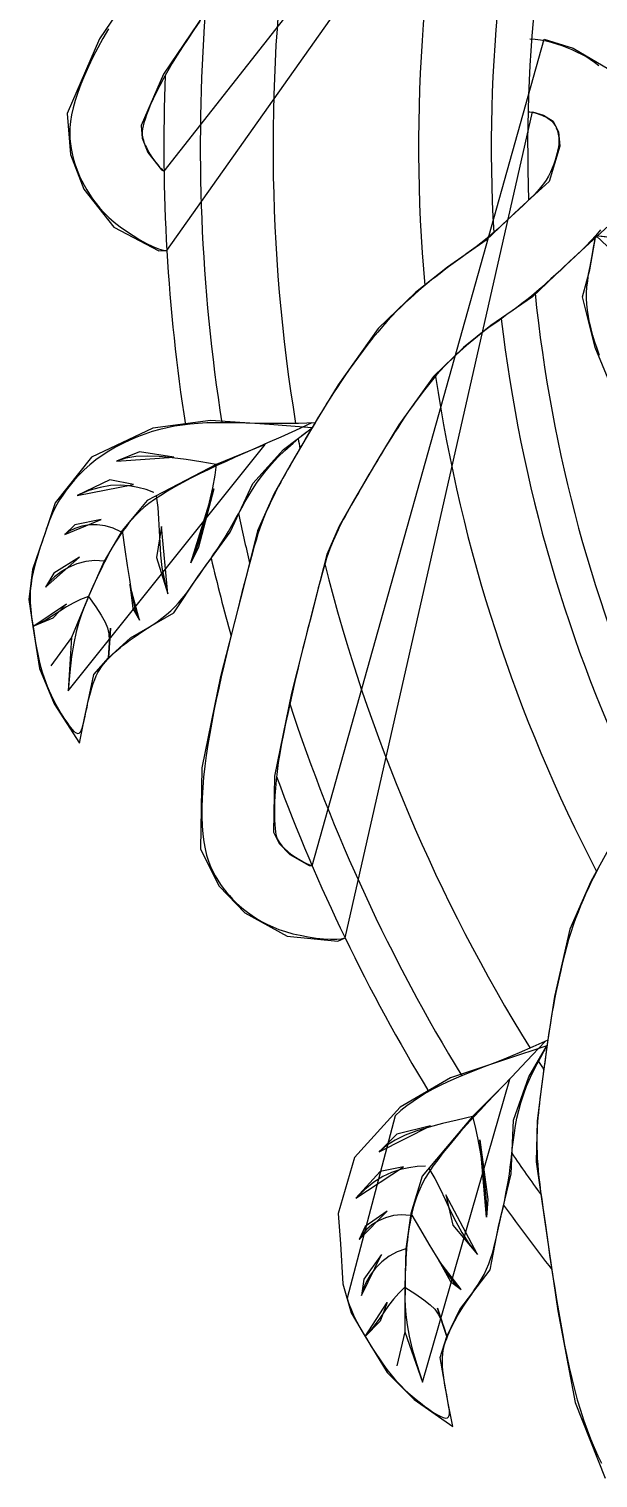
# Model space of a CAD drawing. Header units: metres. Extents: x -2293 to -1333, y 0 to 2180.
# Drawn here: x -1930.3 to -1895.9, y 1596.1 to 1683.7 of the extents above; entities that cross this region are included whole.
import ezdxf

# ---------------------------------------------------------------- set-up
doc = ezdxf.new("R2010")
doc.units = ezdxf.units.M
doc.layers.add('3', color=3, linetype='Continuous')

msp = doc.modelspace()

# ---------------------------------------------------------------- linework, layer by layer
at = {"layer": '3'}
for points in [[(-1919.96, 1684.19), (-1920.32, 1683.67), (-1920.67, 1683.15), (-1921.01, 1682.64), (-1921.32, 1682.14), (-1921.62, 1681.66), (-1921.9, 1681.19), (-1922.15, 1680.74), (-1922.38, 1680.31), (-1922.58, 1679.9), (-1922.77, 1679.51), (-1922.93, 1679.16), (-1923.06, 1678.83), (-1923.18, 1678.53), (-1923.27, 1678.27), (-1923.34, 1678.05), (-1923.39, 1677.86), (-1923.42, 1677.69), (-1923.44, 1677.55), (-1923.44, 1677.42), (-1923.44, 1677.31), (-1923.42, 1677.2), (-1923.4, 1677.1), (-1923.37, 1677), (-1923.34, 1676.89), (-1923.3, 1676.78), (-1923.25, 1676.67), (-1923.19, 1676.55), (-1923.13, 1676.42), (-1923.05, 1676.28), (-1922.96, 1676.13), (-1922.85, 1675.98), (-1922.74, 1675.82), (-1922.62, 1675.66), (-1922.5, 1675.51), (-1922.39, 1675.37), (-1922.28, 1675.26), (-1922.19, 1675.17), (-1922.12, 1675.12), (-1890.04, 1715.9)], [(-1925.49, 1683.73), (-1925.82, 1683.15), (-1926.13, 1682.58), (-1926.42, 1682.02), (-1926.69, 1681.46), (-1926.93, 1680.92), (-1927.15, 1680.39), (-1927.34, 1679.89), (-1927.49, 1679.41), (-1927.62, 1678.96), (-1927.71, 1678.54), (-1927.78, 1678.14), (-1927.81, 1677.77), (-1927.82, 1677.43), (-1927.81, 1677.1), (-1927.78, 1676.79), (-1927.73, 1676.49), (-1927.68, 1676.2), (-1927.61, 1675.91), (-1927.53, 1675.64), (-1927.44, 1675.36), (-1927.34, 1675.09), (-1927.23, 1674.82), (-1927.1, 1674.55), (-1926.96, 1674.28), (-1926.8, 1674.01), (-1926.63, 1673.73), (-1926.44, 1673.45), (-1926.23, 1673.18), (-1926, 1672.89), (-1925.74, 1672.61), (-1925.45, 1672.33), (-1925.13, 1672.05), (-1924.78, 1671.77), (-1924.4, 1671.5), (-1923.99, 1671.23), (-1923.58, 1670.98), (-1923.18, 1670.76), (-1922.8, 1670.58), (-1922.46, 1670.44), (-1922.17, 1670.35), (-1921.95, 1670.33), (-1892.37, 1712.12)], [(-1922.86, 1687.8), (-1926.03, 1683.13), (-1927.98, 1678.62), (-1927.78, 1676.13), (-1926.97, 1674.04), (-1925.16, 1671.75), (-1922.43, 1670.31), (-1921.95, 1670.33)], [(-1919.27, 1685.24), (-1922.15, 1681), (-1923.5, 1677.88), (-1923.44, 1677.12), (-1923.11, 1676.25), (-1922.28, 1675.21), (-1922.12, 1675.12)], [(-1895.72, 1671.59), (-1896.01, 1671.24), (-1896.3, 1670.91), (-1896.61, 1670.6), (-1896.92, 1670.29), (-1897.23, 1670), (-1897.53, 1669.71), (-1897.84, 1669.43), (-1898.13, 1669.15), (-1898.43, 1668.88), (-1898.72, 1668.61), (-1899.01, 1668.35), (-1899.3, 1668.09), (-1899.59, 1667.84), (-1899.88, 1667.59), (-1900.18, 1667.35), (-1900.48, 1667.12), (-1900.78, 1666.89), (-1901.08, 1666.67), (-1901.38, 1666.46), (-1901.67, 1666.25), (-1901.94, 1666.05), (-1902.21, 1665.86), (-1902.47, 1665.67), (-1902.71, 1665.49), (-1902.94, 1665.31), (-1903.17, 1665.13), (-1903.39, 1664.95), (-1903.61, 1664.77), (-1903.82, 1664.59), (-1904.04, 1664.4), (-1904.26, 1664.21), (-1904.48, 1664), (-1904.7, 1663.79), (-1904.93, 1663.56), (-1905.16, 1663.33), (-1905.4, 1663.07), (-1905.64, 1662.81), (-1905.88, 1662.52), (-1906.12, 1662.22), (-1906.37, 1661.91), (-1906.62, 1661.58), (-1906.87, 1661.25), (-1907.11, 1660.91), (-1907.35, 1660.57), (-1907.57, 1660.25), (-1907.79, 1659.92), (-1907.99, 1659.62), (-1908.19, 1659.32), (-1908.37, 1659.03), (-1908.55, 1658.75), (-1908.72, 1658.47), (-1908.89, 1658.19), (-1909.05, 1657.92), (-1909.22, 1657.64), (-1909.39, 1657.36), (-1909.56, 1657.07), (-1909.73, 1656.79), (-1909.89, 1656.5), (-1910.06, 1656.22), (-1910.22, 1655.95), (-1910.37, 1655.68), (-1910.52, 1655.42), (-1910.66, 1655.18), (-1910.8, 1654.94), (-1910.93, 1654.71), (-1911.05, 1654.5), (-1911.17, 1654.28), (-1911.28, 1654.07), (-1911.39, 1653.86), (-1911.5, 1653.65), (-1911.6, 1653.44), (-1911.7, 1653.23), (-1911.8, 1653.01), (-1911.9, 1652.78), (-1912, 1652.54), (-1912.09, 1652.29), (-1912.19, 1652.02), (-1912.29, 1651.73), (-1912.38, 1651.42), (-1912.48, 1651.09), (-1912.58, 1650.73), (-1912.68, 1650.35), (-1912.79, 1649.94), (-1912.91, 1649.5), (-1913.03, 1649.02), (-1913.15, 1648.52), (-1913.29, 1647.98), (-1913.44, 1647.41), (-1913.59, 1646.81), (-1913.74, 1646.2), (-1913.9, 1645.57), (-1914.05, 1644.93), (-1914.21, 1644.28), (-1914.36, 1643.63), (-1914.5, 1642.99), (-1914.64, 1642.35), (-1914.78, 1641.73), (-1914.9, 1641.11), (-1915.01, 1640.52), (-1915.12, 1639.93), (-1915.21, 1639.37), (-1915.28, 1638.83), (-1915.34, 1638.32), (-1915.39, 1637.83), (-1915.42, 1637.38), (-1915.44, 1636.95), (-1915.45, 1636.56), (-1915.45, 1636.21), (-1915.45, 1635.89), (-1915.43, 1635.62), (-1915.41, 1635.38), (-1915.38, 1635.19), (-1915.35, 1635.02), (-1915.31, 1634.88), (-1915.27, 1634.76), (-1915.22, 1634.66), (-1915.16, 1634.57), (-1915.1, 1634.49), (-1915.04, 1634.4), (-1914.97, 1634.32), (-1914.89, 1634.23), (-1914.8, 1634.14), (-1914.7, 1634.05), (-1914.59, 1633.96), (-1914.47, 1633.86), (-1914.33, 1633.76), (-1914.17, 1633.65), (-1914, 1633.55), (-1913.83, 1633.45), (-1913.66, 1633.36), (-1913.51, 1633.27), (-1913.37, 1633.21), (-1913.25, 1633.17), (-1913.16, 1633.14), (-1899.13, 1683.1), (-1897.38, 1682.57), (-1895.23, 1681.29)], [(-1900, 1683.12), (-1900, 1683.12), (-1899.67, 1683.1), (-1899.35, 1683.06), (-1899.02, 1683), (-1898.7, 1682.92), (-1898.38, 1682.83), (-1898.07, 1682.73), (-1897.76, 1682.61), (-1897.46, 1682.49), (-1897.17, 1682.35), (-1896.88, 1682.21), (-1896.6, 1682.06), (-1896.34, 1681.89), (-1896.08, 1681.71), (-1895.83, 1681.52)], [(-1900.1, 1678.72), (-1900.1, 1678.72), (-1900, 1678.71), (-1899.89, 1678.7), (-1899.78, 1678.68), (-1899.67, 1678.65), (-1899.56, 1678.62), (-1899.45, 1678.58), (-1899.34, 1678.54), (-1899.24, 1678.5), (-1899.15, 1678.46), (-1899.06, 1678.42), (-1898.97, 1678.38), (-1898.9, 1678.33), (-1898.82, 1678.28), (-1898.76, 1678.23), (-1898.69, 1678.17), (-1898.63, 1678.11), (-1898.58, 1678.05), (-1898.53, 1677.98), (-1898.48, 1677.9), (-1898.43, 1677.82), (-1898.4, 1677.74), (-1898.36, 1677.65), (-1898.33, 1677.56), (-1898.3, 1677.47), (-1898.28, 1677.37), (-1898.26, 1677.27), (-1898.25, 1677.16), (-1898.24, 1677.04), (-1898.24, 1676.91), (-1898.25, 1676.77), (-1898.27, 1676.61), (-1898.3, 1676.43), (-1898.34, 1676.23), (-1898.4, 1676.02), (-1898.46, 1675.79), (-1898.54, 1675.56), (-1898.64, 1675.32), (-1898.75, 1675.07), (-1898.87, 1674.83), (-1899.02, 1674.59), (-1899.18, 1674.36), (-1899.35, 1674.14), (-1899.54, 1673.92), (-1899.74, 1673.7), (-1899.96, 1673.49), (-1900.18, 1673.27), (-1900.41, 1673.05), (-1900.65, 1672.83), (-1900.89, 1672.61), (-1901.13, 1672.38), (-1901.38, 1672.15), (-1901.63, 1671.92), (-1901.88, 1671.68), (-1902.15, 1671.45), (-1902.41, 1671.22), (-1902.68, 1671), (-1902.96, 1670.78), (-1903.24, 1670.56), (-1903.52, 1670.35), (-1903.8, 1670.15), (-1904.08, 1669.94), (-1904.36, 1669.74), (-1904.63, 1669.54), (-1904.91, 1669.34), (-1905.17, 1669.14), (-1905.43, 1668.95), (-1905.69, 1668.75), (-1905.94, 1668.55), (-1906.2, 1668.34), (-1906.45, 1668.13), (-1906.71, 1667.91), (-1906.97, 1667.68), (-1907.23, 1667.44), (-1907.5, 1667.2), (-1907.78, 1666.93), (-1908.06, 1666.66), (-1908.34, 1666.37), (-1908.62, 1666.07), (-1908.91, 1665.74), (-1909.2, 1665.4), (-1909.5, 1665.05), (-1909.79, 1664.67), (-1910.08, 1664.29), (-1910.37, 1663.91), (-1910.65, 1663.52), (-1910.92, 1663.13), (-1911.18, 1662.76), (-1911.43, 1662.4), (-1911.66, 1662.05), (-1911.87, 1661.72), (-1912.08, 1661.4), (-1912.27, 1661.1), (-1912.46, 1660.79), (-1912.64, 1660.5), (-1912.81, 1660.21), (-1912.99, 1659.91), (-1913.16, 1659.62), (-1913.34, 1659.32), (-1913.52, 1659.02), (-1913.69, 1658.73), (-1913.86, 1658.44), (-1914.03, 1658.15), (-1914.19, 1657.87), (-1914.35, 1657.59), (-1914.5, 1657.33), (-1914.65, 1657.07), (-1914.79, 1656.82), (-1914.93, 1656.57), (-1915.06, 1656.33), (-1915.2, 1656.08), (-1915.33, 1655.83), (-1915.45, 1655.58), (-1915.58, 1655.32), (-1915.71, 1655.05), (-1915.83, 1654.77), (-1915.96, 1654.49), (-1916.08, 1654.19), (-1916.2, 1653.87), (-1916.32, 1653.54), (-1916.44, 1653.2), (-1916.55, 1652.83), (-1916.67, 1652.45), (-1916.78, 1652.05), (-1916.9, 1651.62), (-1917.02, 1651.17), (-1917.14, 1650.69), (-1917.27, 1650.18), (-1917.41, 1649.65), (-1917.55, 1649.08), (-1917.7, 1648.49), (-1917.86, 1647.87), (-1918.02, 1647.23), (-1918.18, 1646.58), (-1918.34, 1645.91), (-1918.5, 1645.23), (-1918.66, 1644.55), (-1918.81, 1643.87), (-1918.96, 1643.18), (-1919.11, 1642.5), (-1919.24, 1641.82), (-1919.36, 1641.14), (-1919.48, 1640.47), (-1919.58, 1639.81), (-1919.66, 1639.15), (-1919.73, 1638.5), (-1919.78, 1637.87), (-1919.81, 1637.25), (-1919.83, 1636.66), (-1919.83, 1636.09), (-1919.81, 1635.55), (-1919.77, 1635.05), (-1919.71, 1634.58), (-1919.64, 1634.16), (-1919.55, 1633.77), (-1919.44, 1633.42), (-1919.31, 1633.09), (-1919.18, 1632.8), (-1919.03, 1632.52), (-1918.87, 1632.26), (-1918.71, 1632.01), (-1918.54, 1631.78), (-1918.36, 1631.55), (-1918.17, 1631.33), (-1917.98, 1631.12), (-1917.77, 1630.91), (-1917.55, 1630.71), (-1917.31, 1630.52), (-1917.07, 1630.32), (-1916.8, 1630.13), (-1916.52, 1629.95), (-1916.22, 1629.77), (-1915.9, 1629.6), (-1915.55, 1629.44), (-1915.17, 1629.29), (-1914.77, 1629.16), (-1914.34, 1629.03), (-1913.88, 1628.93), (-1913.4, 1628.83), (-1912.93, 1628.76), (-1912.47, 1628.71), (-1912.05, 1628.69), (-1911.68, 1628.69), (-1911.38, 1628.72), (-1911.17, 1628.78), (-1899.84, 1678.71), (-1899.18, 1678.51), (-1898.59, 1678.16), (-1898.26, 1677.5), (-1898.18, 1676.64), (-1898.83, 1674.51), (-1900.61, 1672.89), (-1902.63, 1670.95), (-1904.97, 1669.33), (-1906.91, 1667.79), (-1909.18, 1665.61), (-1911.6, 1662.21), (-1912.98, 1659.94), (-1914.41, 1657.49), (-1915.46, 1655.65), (-1916.46, 1653.39), (-1917.32, 1649.98), (-1918.7, 1644.57), (-1919.84, 1639.05), (-1919.92, 1634.14), (-1918.78, 1631.91), (-1917.23, 1630.29), (-1914.68, 1628.87), (-1911.61, 1628.58), (-1911.17, 1628.78)], [(-1894.97, 1672.07), (-1897.6, 1669.67), (-1899.84, 1667.53), (-1902.35, 1665.79), (-1904.01, 1664.47), (-1905.83, 1662.72), (-1907.93, 1659.79), (-1909.2, 1657.69), (-1910.6, 1655.29), (-1911.53, 1653.67), (-1912.28, 1651.95), (-1913.06, 1648.89), (-1914.41, 1643.58), (-1915.44, 1638.56), (-1915.5, 1635.16), (-1915.15, 1634.49), (-1914.51, 1633.81), (-1913.35, 1633.16), (-1913.16, 1633.14)], [(-1894.61, 1661.02), (-1896.04, 1664.46), (-1896.82, 1667.53), (-1896.37, 1669.17), (-1896.01, 1671.24)], [(-1895.79, 1663.99), (-1895.93, 1664.4), (-1896.06, 1664.8), (-1896.18, 1665.2), (-1896.29, 1665.59), (-1896.39, 1665.97), (-1896.46, 1666.35), (-1896.52, 1666.72), (-1896.56, 1667.08), (-1896.58, 1667.43), (-1896.57, 1667.77), (-1896.55, 1668.12), (-1896.5, 1668.49), (-1896.44, 1668.9), (-1896.35, 1669.37), (-1896.25, 1669.9), (-1896.14, 1670.52), (-1896.01, 1671.24), (-1891.71, 1670.78)], [(-1896.01, 1671.24), (-1896.01, 1671.24), (-1894.96, 1670.26)], [(-1896.01, 1671.24), (-1896.01, 1671.24), (-1894.51, 1671.05)], [(-1912.99, 1659.91), (-1912.99, 1659.91), (-1913.98, 1659.88), (-1914.88, 1659.87), (-1915.71, 1659.87), (-1916.47, 1659.88), (-1917.17, 1659.89), (-1917.82, 1659.91), (-1918.43, 1659.92), (-1919, 1659.92), (-1919.53, 1659.91), (-1920.05, 1659.88), (-1920.54, 1659.84), (-1921.01, 1659.78), (-1921.48, 1659.71), (-1921.93, 1659.62), (-1922.38, 1659.51), (-1922.83, 1659.38), (-1923.28, 1659.23), (-1923.73, 1659.06), (-1924.18, 1658.87), (-1924.62, 1658.67), (-1925.05, 1658.44), (-1925.47, 1658.2), (-1925.87, 1657.94), (-1926.25, 1657.67), (-1926.61, 1657.38), (-1926.95, 1657.08), (-1927.26, 1656.77), (-1927.54, 1656.46), (-1927.8, 1656.15), (-1928.04, 1655.84), (-1928.25, 1655.54), (-1928.44, 1655.25), (-1928.6, 1654.97), (-1928.74, 1654.71), (-1928.86, 1654.46), (-1928.97, 1654.21), (-1929.07, 1653.97), (-1929.15, 1653.73), (-1929.24, 1653.49), (-1929.32, 1653.24), (-1929.41, 1652.99), (-1929.5, 1652.72), (-1929.59, 1652.46), (-1929.67, 1652.19), (-1929.76, 1651.92), (-1929.84, 1651.65), (-1929.91, 1651.39), (-1929.98, 1651.13), (-1930.04, 1650.88), (-1930.09, 1650.63), (-1930.13, 1650.39), (-1930.16, 1650.15), (-1930.19, 1649.93), (-1930.21, 1649.7), (-1930.22, 1649.48), (-1930.22, 1649.26), (-1930.21, 1649.05), (-1930.2, 1648.83), (-1930.18, 1648.62), (-1930.16, 1648.4), (-1930.13, 1648.17), (-1930.1, 1647.94), (-1930.06, 1647.7), (-1930.02, 1647.45), (-1929.98, 1647.18), (-1929.94, 1646.9), (-1929.89, 1646.61), (-1929.84, 1646.32), (-1929.78, 1646.02), (-1929.72, 1645.72), (-1929.65, 1645.42), (-1929.57, 1645.13), (-1929.49, 1644.84), (-1929.39, 1644.56), (-1929.29, 1644.28), (-1929.19, 1644), (-1929.07, 1643.72), (-1928.94, 1643.45), (-1928.81, 1643.17), (-1928.66, 1642.89), (-1928.5, 1642.61), (-1928.34, 1642.33), (-1928.18, 1642.06), (-1928.01, 1641.81), (-1927.86, 1641.59), (-1927.7, 1641.4), (-1927.57, 1641.26), (-1927.44, 1641.17), (-1927.34, 1641.14), (-1927.25, 1641.16), (-1927.18, 1641.23), (-1927.11, 1641.35), (-1927.06, 1641.51), (-1927.01, 1641.7), (-1926.96, 1641.92), (-1926.9, 1642.17), (-1926.85, 1642.44), (-1926.78, 1642.73), (-1926.72, 1643.02), (-1926.64, 1643.31), (-1926.57, 1643.6), (-1926.49, 1643.89), (-1926.4, 1644.16), (-1926.31, 1644.4), (-1926.22, 1644.62), (-1926.12, 1644.82), (-1926.01, 1645), (-1925.9, 1645.16), (-1925.79, 1645.32), (-1925.67, 1645.46), (-1925.54, 1645.6), (-1925.4, 1645.74), (-1925.26, 1645.88), (-1925.11, 1646.02), (-1924.95, 1646.17), (-1924.77, 1646.32), (-1924.59, 1646.47), (-1924.38, 1646.63), (-1924.16, 1646.79), (-1923.93, 1646.96), (-1923.67, 1647.13), (-1923.4, 1647.31), (-1923.12, 1647.5), (-1922.83, 1647.69), (-1922.54, 1647.89), (-1922.25, 1648.1), (-1921.98, 1648.32), (-1921.71, 1648.54), (-1921.47, 1648.78), (-1921.24, 1649.03), (-1921.02, 1649.29), (-1920.81, 1649.56), (-1920.6, 1649.84), (-1920.4, 1650.13), (-1920.19, 1650.42), (-1919.98, 1650.72), (-1919.77, 1651.03), (-1919.55, 1651.34), (-1919.32, 1651.66), (-1919.1, 1651.99), (-1918.87, 1652.32), (-1918.65, 1652.66), (-1918.43, 1653), (-1918.22, 1653.35), (-1918.02, 1653.7), (-1917.82, 1654.06), (-1917.62, 1654.42), (-1917.42, 1654.78), (-1917.22, 1655.15), (-1917, 1655.52), (-1916.77, 1655.89), (-1916.52, 1656.27), (-1916.25, 1656.65), (-1915.95, 1657.04), (-1915.61, 1657.43), (-1915.23, 1657.83), (-1914.81, 1658.25), (-1914.32, 1658.68), (-1913.78, 1659.14), (-1913.16, 1659.62), (-1915.74, 1659.81), (-1919.31, 1660.06), (-1922.79, 1659.59), (-1926.5, 1657.84), (-1928.71, 1655.08), (-1929.29, 1653.33), (-1930.08, 1651.05), (-1930.29, 1649.23), (-1930.05, 1647.6), (-1929.65, 1645.06), (-1928.77, 1642.93), (-1927.24, 1640.54), (-1926.96, 1641.95), (-1926.36, 1644.69), (-1925.48, 1645.7), (-1924.14, 1646.91), (-1921.52, 1648.43), (-1920.06, 1650.65), (-1918.13, 1653.3), (-1916.75, 1656.25), (-1914.9, 1658.31), (-1913.16, 1659.62)], [(-1913.18, 1659.91), (-1913.18, 1659.91), (-1914.17, 1659.45), (-1915.06, 1659.05), (-1915.86, 1658.7), (-1916.57, 1658.39), (-1917.21, 1658.1), (-1917.81, 1657.84), (-1918.37, 1657.58), (-1918.92, 1657.33), (-1919.45, 1657.08), (-1919.98, 1656.83), (-1920.5, 1656.57), (-1920.99, 1656.31), (-1921.46, 1656.05), (-1921.91, 1655.79), (-1922.32, 1655.53), (-1922.7, 1655.28), (-1923.04, 1655.03), (-1923.34, 1654.79), (-1923.6, 1654.55), (-1923.84, 1654.32), (-1924.05, 1654.09), (-1924.25, 1653.86), (-1924.42, 1653.63), (-1924.59, 1653.4), (-1924.75, 1653.17), (-1924.9, 1652.94), (-1925.05, 1652.7), (-1925.19, 1652.47), (-1925.33, 1652.23), (-1925.46, 1651.99), (-1925.59, 1651.75), (-1925.72, 1651.5), (-1925.84, 1651.25), (-1925.97, 1650.99), (-1926.1, 1650.73), (-1926.23, 1650.45), (-1926.36, 1650.15), (-1926.5, 1649.84), (-1926.64, 1649.51), (-1926.79, 1649.16), (-1926.95, 1648.77), (-1927.12, 1648.35), (-1927.28, 1647.86), (-1927.44, 1647.28), (-1927.58, 1646.6), (-1927.71, 1645.79), (-1927.82, 1644.84), (-1927.91, 1643.72), (-1916, 1658.61), (-1918.96, 1657.39), (-1923.15, 1655.22), (-1924.66, 1653.4), (-1925.74, 1651.55), (-1926.69, 1649.42), (-1927.72, 1646.94), (-1927.91, 1643.72)], [(-1918.96, 1657.39), (-1918.96, 1657.39), (-1919.9, 1657.55), (-1920.79, 1657.69), (-1921.63, 1657.8), (-1922.42, 1657.88), (-1923.15, 1657.9), (-1923.83, 1657.87), (-1924.44, 1657.77), (-1924.99, 1657.6), (-1921.53, 1657.84), (-1923.61, 1658.17), (-1924.99, 1657.6)], [(-1918.96, 1657.39), (-1918.96, 1657.39), (-1919.05, 1656.75), (-1919.2, 1655.98), (-1919.39, 1655.11), (-1919.61, 1654.22), (-1919.84, 1653.36), (-1920.08, 1652.57), (-1920.3, 1651.92), (-1920.5, 1651.45), (-1919.11, 1655.92), (-1920.03, 1652.4), (-1920.5, 1651.45)], [(-1922.74, 1655.71), (-1922.74, 1655.71), (-1923.21, 1655.88), (-1923.7, 1656.01), (-1924.23, 1656.1), (-1924.78, 1656.14), (-1925.36, 1656.12), (-1925.99, 1656.01), (-1926.66, 1655.82), (-1927.38, 1655.52), (-1923.97, 1656.18), (-1925.39, 1656.46), (-1927.38, 1655.52)], [(-1922.6, 1655.5), (-1922.6, 1655.5), (-1922.5, 1654.8), (-1922.45, 1654.1), (-1922.41, 1653.39), (-1922.38, 1652.66), (-1922.33, 1651.92), (-1922.25, 1651.17), (-1922.1, 1650.38), (-1921.89, 1649.57), (-1922.27, 1653.64), (-1922.58, 1651.77), (-1921.89, 1649.57)], [(-1924.74, 1653.32), (-1924.74, 1653.32), (-1925.2, 1653.55), (-1925.68, 1653.69), (-1926.17, 1653.75), (-1926.64, 1653.74), (-1927.1, 1653.66), (-1927.51, 1653.53), (-1927.86, 1653.36), (-1928.13, 1653.16), (-1925.92, 1654.07), (-1927.51, 1653.74), (-1928.13, 1653.16)], [(-1924.66, 1653.4), (-1924.66, 1653.4), (-1924.5, 1652.26), (-1924.35, 1651.28), (-1924.22, 1650.44), (-1924.11, 1649.74), (-1923.99, 1649.15), (-1923.88, 1648.67), (-1923.75, 1648.29), (-1923.61, 1647.99), (-1924.18, 1650.14), (-1924.01, 1648.69), (-1923.61, 1647.99)], [(-1925.74, 1651.55), (-1925.74, 1651.55), (-1926.3, 1651.59), (-1926.86, 1651.53), (-1927.39, 1651.38), (-1927.89, 1651.17), (-1928.35, 1650.91), (-1928.74, 1650.61), (-1929.06, 1650.29), (-1929.3, 1649.97), (-1927.24, 1651.79), (-1928.79, 1650.83), (-1929.3, 1649.97)], [(-1926.69, 1649.42), (-1926.69, 1649.42), (-1927.17, 1649.24), (-1927.61, 1649.02), (-1928.03, 1648.78), (-1928.42, 1648.53), (-1928.81, 1648.28), (-1929.21, 1648.03), (-1929.62, 1647.8), (-1930.05, 1647.6), (-1928.03, 1648.98), (-1928.85, 1648.1), (-1930.05, 1647.6)], [(-1926.69, 1649.42), (-1926.69, 1649.42), (-1926.25, 1648.78), (-1925.92, 1648.28), (-1925.69, 1647.87), (-1925.54, 1647.51), (-1925.45, 1647.15), (-1925.43, 1646.77), (-1925.44, 1646.3), (-1925.48, 1645.7), (-1925.35, 1647.49), (-1925.48, 1645.7)], [(-1927.72, 1646.94), (-1928.96, 1645.23)], [(-1895.11, 1634.35), (-1896.31, 1632.19), (-1897.57, 1629.31), (-1898.51, 1625.24), (-1898.91, 1622.62), (-1899.3, 1619.81), (-1899.56, 1617.7), (-1899.62, 1615.24), (-1899.11, 1611.75), (-1898.31, 1606.23), (-1897.25, 1600.69), (-1895.45, 1596.12)], [(-1895.86, 1632.98), (-1896.01, 1632.68), (-1896.16, 1632.38), (-1896.32, 1632.07), (-1896.47, 1631.75), (-1896.63, 1631.42), (-1896.78, 1631.07), (-1896.93, 1630.71), (-1897.08, 1630.33), (-1897.23, 1629.94), (-1897.37, 1629.54), (-1897.51, 1629.11), (-1897.65, 1628.67), (-1897.78, 1628.21), (-1897.9, 1627.75), (-1898.02, 1627.28), (-1898.13, 1626.81), (-1898.23, 1626.35), (-1898.33, 1625.91), (-1898.42, 1625.48), (-1898.5, 1625.07), (-1898.57, 1624.69), (-1898.64, 1624.31), (-1898.7, 1623.96), (-1898.75, 1623.61), (-1898.81, 1623.27), (-1898.86, 1622.93), (-1898.91, 1622.59), (-1898.96, 1622.25), (-1899.01, 1621.91), (-1899.05, 1621.56), (-1899.1, 1621.23), (-1899.15, 1620.89), (-1899.19, 1620.56), (-1899.24, 1620.24), (-1899.28, 1619.93), (-1899.32, 1619.62), (-1899.35, 1619.33), (-1899.39, 1619.04), (-1899.42, 1618.76), (-1899.45, 1618.48), (-1899.48, 1618.2), (-1899.51, 1617.92), (-1899.53, 1617.64), (-1899.55, 1617.35), (-1899.56, 1617.06), (-1899.57, 1616.75), (-1899.57, 1616.44), (-1899.57, 1616.12), (-1899.56, 1615.78), (-1899.55, 1615.43), (-1899.52, 1615.07), (-1899.49, 1614.69), (-1899.45, 1614.29), (-1899.4, 1613.87), (-1899.35, 1613.43), (-1899.28, 1612.97), (-1899.21, 1612.48), (-1899.14, 1611.96), (-1899.06, 1611.41), (-1898.98, 1610.83), (-1898.89, 1610.23), (-1898.8, 1609.6), (-1898.7, 1608.95), (-1898.6, 1608.28), (-1898.49, 1607.6), (-1898.38, 1606.92), (-1898.27, 1606.23), (-1898.15, 1605.54), (-1898.03, 1604.85), (-1897.9, 1604.16), (-1897.76, 1603.48), (-1897.62, 1602.81), (-1897.46, 1602.14), (-1897.3, 1601.49), (-1897.13, 1600.85), (-1896.94, 1600.23), (-1896.75, 1599.63), (-1896.54, 1599.04), (-1896.33, 1598.49), (-1896.11, 1597.96), (-1895.89, 1597.47), (-1895.66, 1597.02)], [(-1898.91, 1622.59), (-1898.91, 1622.59), (-1899.81, 1622.18), (-1900.64, 1621.83), (-1901.41, 1621.51), (-1902.11, 1621.23), (-1902.77, 1620.97), (-1903.37, 1620.73), (-1903.93, 1620.51), (-1904.46, 1620.29), (-1904.95, 1620.08), (-1905.42, 1619.86), (-1905.86, 1619.63), (-1906.27, 1619.4), (-1906.67, 1619.15), (-1907.06, 1618.89), (-1907.43, 1618.62), (-1907.79, 1618.33), (-1908.15, 1618.02), (-1911.04, 1607), (-1910.98, 1606.78), (-1910.91, 1606.56), (-1910.83, 1606.36), (-1910.75, 1606.16), (-1910.66, 1605.96), (-1910.57, 1605.77), (-1910.47, 1605.57), (-1910.37, 1605.38), (-1910.25, 1605.18), (-1910.14, 1604.98), (-1910.01, 1604.77), (-1909.88, 1604.55), (-1909.74, 1604.32), (-1909.59, 1604.08), (-1909.43, 1603.83), (-1909.27, 1603.58), (-1909.1, 1603.33), (-1908.93, 1603.08), (-1908.75, 1602.83), (-1908.57, 1602.58), (-1908.38, 1602.35), (-1908.19, 1602.12), (-1907.99, 1601.9), (-1907.78, 1601.69), (-1907.57, 1601.48), (-1907.35, 1601.27), (-1907.11, 1601.07), (-1906.87, 1600.86), (-1906.62, 1600.66), (-1906.36, 1600.46), (-1906.11, 1600.28), (-1905.86, 1600.11), (-1905.63, 1599.97), (-1905.42, 1599.86), (-1905.24, 1599.78), (-1905.09, 1599.74), (-1904.98, 1599.75), (-1904.91, 1599.81), (-1904.87, 1599.9), (-1904.86, 1600.03), (-1904.86, 1600.2), (-1904.89, 1600.4), (-1904.93, 1600.62), (-1904.97, 1600.87), (-1905.02, 1601.14), (-1905.08, 1601.43), (-1905.13, 1601.73), (-1905.17, 1602.03), (-1905.21, 1602.33), (-1905.25, 1602.62), (-1905.27, 1602.9), (-1905.28, 1603.16), (-1905.28, 1603.4), (-1905.26, 1603.62), (-1905.23, 1603.83), (-1905.2, 1604.02), (-1905.15, 1604.2), (-1905.09, 1604.38), (-1905.02, 1604.56), (-1904.95, 1604.74), (-1904.87, 1604.92), (-1904.79, 1605.11), (-1904.7, 1605.31), (-1904.59, 1605.52), (-1904.48, 1605.73), (-1904.35, 1605.96), (-1904.21, 1606.19), (-1904.06, 1606.44), (-1903.89, 1606.69), (-1903.7, 1606.96), (-1903.51, 1607.24), (-1903.32, 1607.53), (-1903.13, 1607.82), (-1902.95, 1608.13), (-1902.77, 1608.43), (-1902.62, 1608.75), (-1902.48, 1609.06), (-1902.37, 1609.38), (-1902.26, 1609.71), (-1902.17, 1610.03), (-1902.09, 1610.37), (-1902.01, 1610.71), (-1901.93, 1611.06), (-1901.85, 1611.42), (-1901.77, 1611.79), (-1901.69, 1612.16), (-1901.6, 1612.54), (-1901.52, 1612.93), (-1901.44, 1613.32), (-1901.36, 1613.72), (-1901.29, 1614.12), (-1901.23, 1614.52), (-1901.18, 1614.92), (-1901.13, 1615.33), (-1901.09, 1615.74), (-1901.04, 1616.15), (-1900.99, 1616.57), (-1900.93, 1616.99), (-1900.86, 1617.43), (-1900.78, 1617.87), (-1900.67, 1618.33), (-1900.54, 1618.8), (-1900.38, 1619.29), (-1900.19, 1619.81), (-1899.95, 1620.36), (-1899.67, 1620.94), (-1899.34, 1621.57), (-1898.96, 1622.25), (-1901.41, 1621.44), (-1904.8, 1620.31), (-1907.84, 1618.54), (-1910.6, 1615.5), (-1911.59, 1612.11), (-1911.45, 1610.27), (-1911.3, 1607.86), (-1910.81, 1606.1), (-1909.96, 1604.68), (-1908.62, 1602.49), (-1906.99, 1600.86), (-1904.66, 1599.24), (-1904.94, 1600.65), (-1905.43, 1603.41), (-1905.01, 1604.68), (-1904.23, 1606.31), (-1902.4, 1608.71), (-1901.9, 1611.33), (-1901.12, 1614.51), (-1900.98, 1617.76), (-1900.06, 1620.38), (-1898.96, 1622.25)], [(-1899.08, 1622.51), (-1899.08, 1622.51), (-1899.83, 1621.71), (-1900.5, 1621), (-1901.09, 1620.37), (-1901.63, 1619.81), (-1902.12, 1619.3), (-1902.57, 1618.82), (-1902.99, 1618.38), (-1903.4, 1617.94), (-1903.8, 1617.5), (-1904.19, 1617.06), (-1904.56, 1616.62), (-1904.92, 1616.19), (-1905.26, 1615.77), (-1905.57, 1615.36), (-1905.86, 1614.97), (-1906.11, 1614.59), (-1906.32, 1614.24), (-1906.51, 1613.9), (-1906.66, 1613.58), (-1906.79, 1613.27), (-1906.9, 1612.97), (-1906.99, 1612.68), (-1907.07, 1612.4), (-1907.13, 1612.13), (-1907.19, 1611.86), (-1907.24, 1611.58), (-1907.29, 1611.31), (-1907.33, 1611.04), (-1907.37, 1610.77), (-1907.4, 1610.5), (-1907.43, 1610.23), (-1907.45, 1609.95), (-1907.47, 1609.67), (-1907.49, 1609.38), (-1907.5, 1609.09), (-1907.52, 1608.78), (-1907.53, 1608.46), (-1907.53, 1608.11), (-1907.54, 1607.75), (-1907.54, 1607.37), (-1907.55, 1606.95), (-1907.53, 1606.5), (-1907.5, 1605.98), (-1907.42, 1605.39), (-1907.3, 1604.7), (-1907.11, 1603.91), (-1906.84, 1602.99), (-1906.49, 1601.92), (-1901.2, 1620.24), (-1903.46, 1617.97), (-1906.5, 1614.37), (-1907.2, 1612.11), (-1907.49, 1609.98), (-1907.56, 1607.65), (-1907.56, 1604.96), (-1906.49, 1601.92)], [(-1903.46, 1617.97), (-1903.46, 1617.97), (-1904.39, 1617.76), (-1905.27, 1617.55), (-1906.09, 1617.33), (-1906.84, 1617.1), (-1907.53, 1616.84), (-1908.14, 1616.55), (-1908.67, 1616.23), (-1909.11, 1615.85), (-1906, 1617.41), (-1908.05, 1616.91), (-1909.11, 1615.85)], [(-1903.46, 1617.97), (-1903.46, 1617.97), (-1903.3, 1617.35), (-1903.14, 1616.58), (-1902.98, 1615.71), (-1902.85, 1614.8), (-1902.73, 1613.91), (-1902.65, 1613.09), (-1902.61, 1612.4), (-1902.61, 1611.89), (-1903.03, 1616.56), (-1902.54, 1612.95), (-1902.61, 1611.89)], [(-1906.31, 1614.98), (-1906.31, 1614.98), (-1906.81, 1614.95), (-1907.32, 1614.88), (-1907.83, 1614.77), (-1908.36, 1614.59), (-1908.89, 1614.35), (-1909.43, 1614.01), (-1909.97, 1613.57), (-1910.53, 1613.03), (-1907.63, 1614.93), (-1909.04, 1614.65), (-1910.53, 1613.03)], [(-1906.1, 1614.84), (-1906.1, 1614.84), (-1905.74, 1614.23), (-1905.42, 1613.6), (-1905.12, 1612.95), (-1904.81, 1612.3), (-1904.48, 1611.63), (-1904.11, 1610.96), (-1903.68, 1610.3), (-1903.17, 1609.63), (-1905.08, 1613.24), (-1904.66, 1611.4), (-1903.17, 1609.63)], [(-1907.24, 1612), (-1907.24, 1612), (-1907.75, 1612.04), (-1908.25, 1611.99), (-1908.72, 1611.85), (-1909.16, 1611.66), (-1909.55, 1611.42), (-1909.88, 1611.14), (-1910.14, 1610.85), (-1910.31, 1610.55), (-1908.62, 1612.25), (-1909.96, 1611.33), (-1910.31, 1610.55)], [(-1907.2, 1612.11), (-1907.2, 1612.11), (-1906.61, 1611.12), (-1906.1, 1610.26), (-1905.66, 1609.54), (-1905.29, 1608.93), (-1904.96, 1608.43), (-1904.67, 1608.04), (-1904.41, 1607.73), (-1904.16, 1607.51), (-1905.51, 1609.28), (-1904.8, 1608), (-1904.16, 1607.51)], [(-1907.49, 1609.98), (-1907.49, 1609.98), (-1908.02, 1609.8), (-1908.51, 1609.53), (-1908.95, 1609.2), (-1909.33, 1608.81), (-1909.65, 1608.39), (-1909.9, 1607.97), (-1910.08, 1607.55), (-1910.17, 1607.16), (-1908.97, 1609.63), (-1910.03, 1608.15), (-1910.17, 1607.16)], [(-1907.56, 1607.65), (-1907.56, 1607.65), (-1907.93, 1607.3), (-1908.25, 1606.93), (-1908.54, 1606.55), (-1908.81, 1606.17), (-1909.08, 1605.78), (-1909.35, 1605.4), (-1909.64, 1605.04), (-1909.96, 1604.68), (-1908.62, 1606.73), (-1909.04, 1605.6), (-1909.96, 1604.68)], [(-1907.56, 1607.65), (-1907.56, 1607.65), (-1906.9, 1607.23), (-1906.4, 1606.89), (-1906.03, 1606.6), (-1905.75, 1606.32), (-1905.54, 1606.03), (-1905.37, 1605.68), (-1905.2, 1605.24), (-1905.01, 1604.68), (-1905.58, 1606.38), (-1905.01, 1604.68)], [(-1907.56, 1604.96), (-1908.05, 1602.91)]]:
    msp.add_lwpolyline(points, dxfattribs=at)
for radius, start, end in [(90.2, 164.14, 183.32), (88, 163.29, 182.13), (94.6, 165.96, 185.11), (103.4, 171.64, 189.33), (107.8, 175.73, 188.93), (110, 177.77, 188.81), (88, 185.79, 204.63), (90.2, 186.64, 205.82), (94.6, 188.46, 207.61), (103.4, 189.85, 190.18), (107.8, 191.89, 193.52), (110, 193.09, 195.62), (103.4, 194.14, 211.83), (107.8, 198.23, 211.43), (110, 200.27, 211.31), (103.4, 212.35, 212.68), (107.8, 214.39, 216.02), (110, 215.59, 218.12)]:
    msp.add_arc((-1812.13, 1676.64), radius, start, end, dxfattribs=at)

doc.saveas('drawing.dxf')
